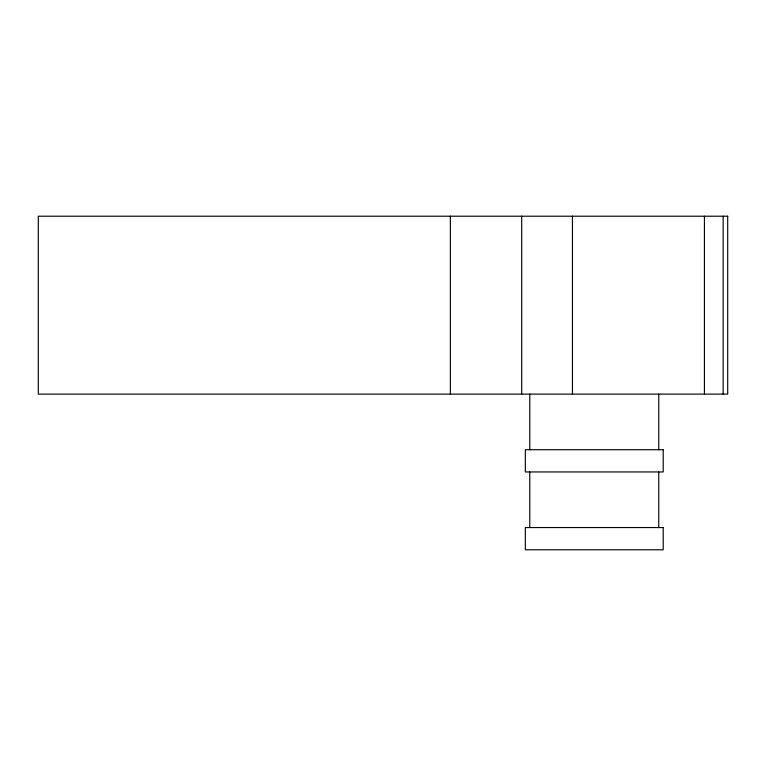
<?xml version="1.0" encoding="UTF-8"?>
<svg xmlns="http://www.w3.org/2000/svg" width="766" height="766" viewBox="0 0 766 766"><rect width="100%" height="100%" fill="white"/><g stroke="black" fill="none" stroke-linecap="round" stroke-linejoin="round"><path stroke-width="1.15" d="M723.152 216.213L723.152 394.117M704.433 216.213L704.433 394.117M658.76 394.117L658.76 449.719M658.76 471.952L658.76 527.554M572.441 216.213L572.441 394.117M529.775 394.117L529.775 449.719M529.775 471.952L529.775 527.554M521.703 216.213L521.703 394.117M450.37 216.213L450.37 394.117M727.7 216.213L38.3 216.213L38.3 394.117L727.7 394.117L727.7 216.213M663.212 449.719L525.332 449.719L525.332 471.952L663.212 471.952L663.212 449.719M663.212 527.554L525.332 527.554L525.332 549.787L663.212 549.787L663.212 527.554"/></g></svg>
